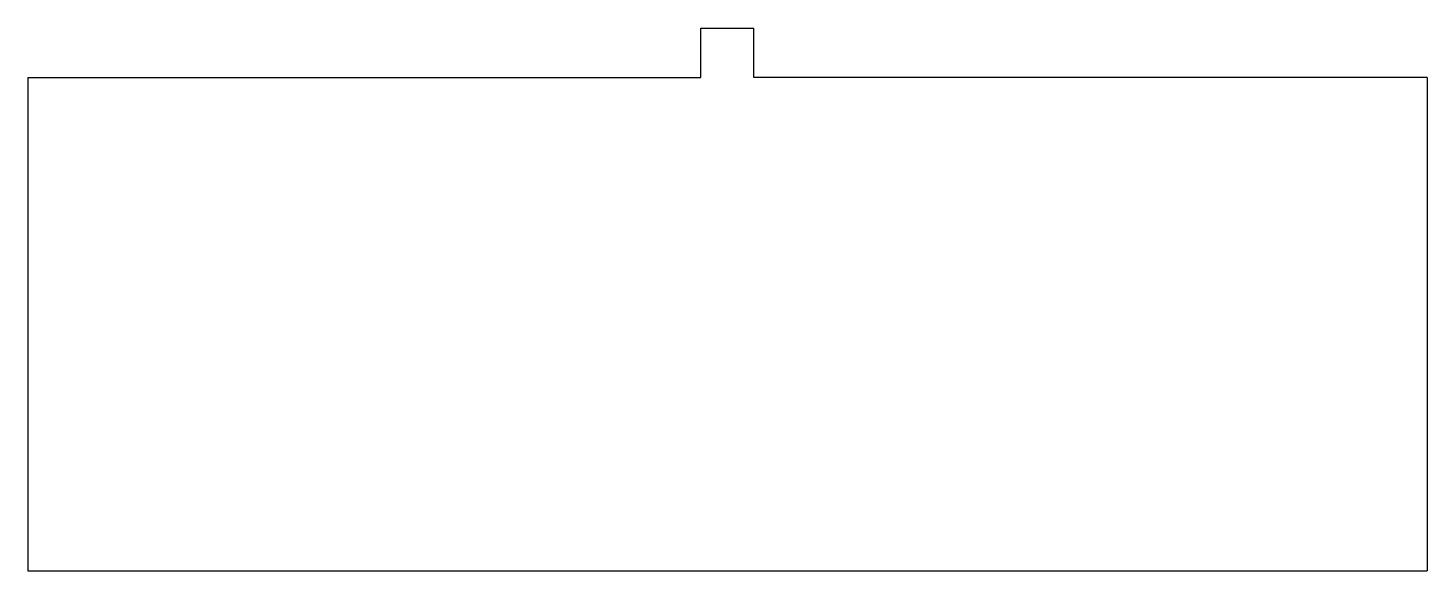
# Model space of a CAD drawing. Extents: x 18 to 364, y -140 to -6.
import ezdxf

# ---------------------------------------------------------------- set-up
doc = ezdxf.new("R2010")
doc.units = 0
doc.header["$MEASUREMENT"] = 0
doc.layers.add('BLACK', color=250, linetype='CONTINUOUS')

msp = doc.modelspace()

# ---------------------------------------------------------------- linework, layer by layer
at = {"layer": 'BLACK'}
for p, q in [((184.76, -5.5118), (197.866, -5.5118)), ((184.76, -17.7546), (184.76, -5.5118)), ((197.866, -5.5118), (197.866, -5.5372)), ((197.866, -17.7546), (197.866, -5.5118)), ((18.4912, -17.7546), (184.76, -17.7546)), ((18.4912, -17.7546), (18.4912, -139.548)), ((364.16, -17.7546), (197.866, -17.7546)), ((364.16, -17.7546), (364.16, -139.573)), ((18.4912, -139.548), (18.4912, -139.573)), ((18.4912, -139.573), (364.16, -139.573))]:
    msp.add_line(p, q, dxfattribs=at)

doc.saveas('drawing.dxf')
